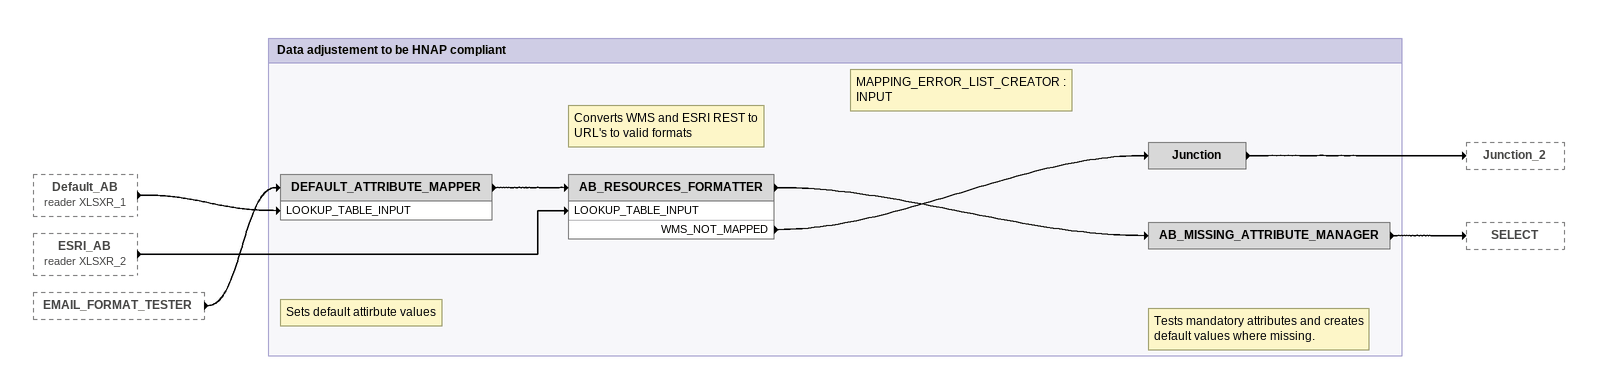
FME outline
Default_AB (reader XLSXR_1) [outside]
    -> DEFAULT_ATTRIBUTE_MAPPER [LOOKUP_TABLE_INPUT]
ESRI_AB (reader XLSXR_2) [outside]
    -> AB_RESOURCES_FORMATTER [LOOKUP_TABLE_INPUT]
EMAIL_FORMAT_TESTER [outside]
    -> DEFAULT_ATTRIBUTE_MAPPER

Bookmark: Data adjustement to be HNAP compliant
Note: Sets default attirbute values
DEFAULT_ATTRIBUTE_MAPPER
    -> AB_RESOURCES_FORMATTER
Note: Converts WMS and ESRI REST to URL's to valid formats
AB_RESOURCES_FORMATTER
    WMS_NOT_MAPPED -> Junction
    -> AB_MISSING_ATTRIBUTE_MANAGER
Note: MAPPING_ERROR_LIST_CREATOR : INPUT
Junction
    -> Junction_2
Note: Tests mandatory attributes and creates default values where missing.
AB_MISSING_ATTRIBUTE_MANAGER
    -> SELECT
